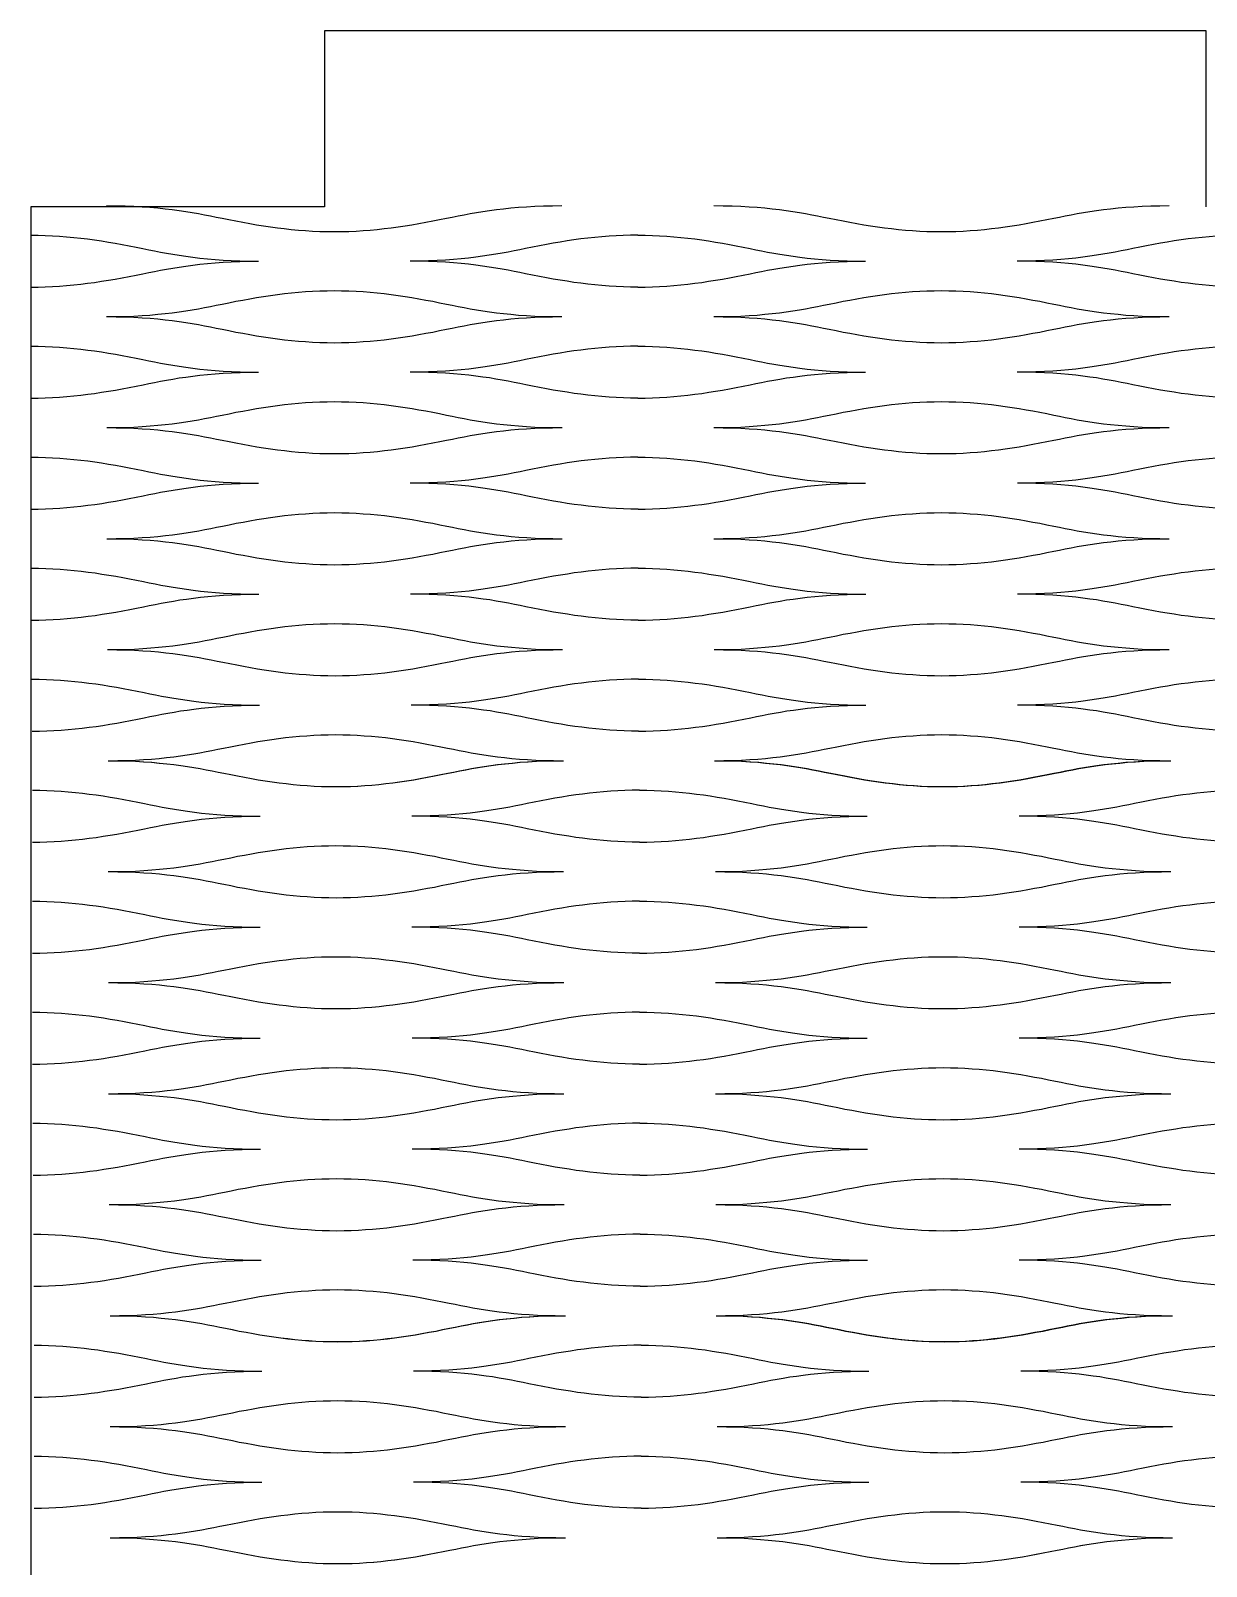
# Model space of a CAD drawing. Header units: millimetres. Extents: x 1 to 583, y -486 to -2.
# Drawn here: x 408.89 to 428.89, y -119.9 to -93.76 of the extents above; entities that cross this region are included whole.
import ezdxf

# ---------------------------------------------------------------- set-up
doc = ezdxf.new("R2010")
doc.units = ezdxf.units.MM
doc.header["$MEASUREMENT"] = 0
doc.layers.add('DEFAULT', color=7, linetype='Continuous')
doc.layers.add('dibujo', color=10, linetype='Continuous')

msp = doc.modelspace()

# ---------------------------------------------------------------- linework, layer by layer
at = {"layer": 'DEFAULT'}
for points, knots in [([(410.18, -96.74), (411.052, -96.74), (411.629, -96.848), (412.144, -96.954), (412.773, -97.084), (413.388, -97.183), (414.054, -97.183), (414.719, -97.183), (415.334, -97.084), (415.963, -96.954), (416.478, -96.848), (417.056, -96.74), (417.927, -96.74)], [0, 0, 0, 0, 1, 1, 1, 2, 2, 2, 3, 3, 3, 4, 4, 4, 4]), ([(420.51, -96.74), (421.381, -96.74), (421.959, -96.848), (422.474, -96.954), (423.103, -97.084), (423.717, -97.183), (424.383, -97.183), (425.049, -97.183), (425.663, -97.084), (426.293, -96.954), (426.808, -96.848), (427.385, -96.74), (428.257, -96.74)], [0, 0, 0, 0, 1, 1, 1, 2, 2, 2, 3, 3, 3, 4, 4, 4, 4]), ([(408.889, -97.242), (409.555, -97.242), (410.169, -97.341), (410.799, -97.471), (411.314, -97.577), (411.891, -97.685), (412.763, -97.685)], [0, 0, 0, 0, 1, 1, 1, 2, 2, 2, 2]), ([(419.218, -97.242), (418.553, -97.242), (417.938, -97.341), (417.309, -97.471), (416.794, -97.577), (416.217, -97.685), (415.345, -97.685)], [0, 0, 0, 0, 1, 1, 1, 2, 2, 2, 2]), ([(419.218, -97.242), (419.884, -97.242), (420.499, -97.341), (421.128, -97.471), (421.643, -97.577), (422.22, -97.685), (423.092, -97.685)], [0, 0, 0, 0, 1, 1, 1, 2, 2, 2, 2]), ([(429.548, -97.242), (428.882, -97.242), (428.268, -97.341), (427.638, -97.471), (427.123, -97.577), (426.546, -97.685), (425.674, -97.685)], [0, 0, 0, 0, 1, 1, 1, 2, 2, 2, 2]), ([(408.889, -98.128), (409.555, -98.128), (410.169, -98.029), (410.799, -97.899), (411.314, -97.793), (411.891, -97.685), (412.763, -97.685)], [0, 0, 0, 0, 1, 1, 1, 2, 2, 2, 2]), ([(419.219, -98.128), (418.553, -98.128), (417.938, -98.029), (417.309, -97.899), (416.794, -97.793), (416.217, -97.685), (415.345, -97.685)], [0, 0, 0, 0, 1, 1, 1, 2, 2, 2, 2]), ([(419.219, -98.128), (419.884, -98.128), (420.499, -98.029), (421.128, -97.899), (421.643, -97.793), (422.22, -97.685), (423.092, -97.685)], [0, 0, 0, 0, 1, 1, 1, 2, 2, 2, 2]), ([(429.548, -98.128), (428.882, -98.128), (428.268, -98.029), (427.638, -97.899), (427.123, -97.793), (426.546, -97.685), (425.674, -97.685)], [0, 0, 0, 0, 1, 1, 1, 2, 2, 2, 2]), ([(410.18, -98.63), (411.052, -98.63), (411.629, -98.522), (412.144, -98.416), (412.774, -98.286), (413.388, -98.187), (414.054, -98.187), (414.719, -98.187), (415.334, -98.286), (415.963, -98.416), (416.478, -98.522), (417.056, -98.63), (417.927, -98.63)], [0, 0, 0, 0, 1, 1, 1, 2, 2, 2, 3, 3, 3, 4, 4, 4, 4]), ([(420.51, -98.63), (421.381, -98.63), (421.959, -98.522), (422.474, -98.416), (423.103, -98.286), (423.717, -98.187), (424.383, -98.187), (425.049, -98.187), (425.663, -98.286), (426.293, -98.416), (426.808, -98.522), (427.385, -98.63), (428.257, -98.63)], [0, 0, 0, 0, 1, 1, 1, 2, 2, 2, 3, 3, 3, 4, 4, 4, 4]), ([(410.18, -98.63), (411.052, -98.63), (411.63, -98.737), (412.144, -98.844), (412.774, -98.974), (413.388, -99.073), (414.054, -99.073), (414.72, -99.073), (415.334, -98.974), (415.964, -98.844), (416.478, -98.737), (417.056, -98.63), (417.927, -98.63)], [0, 0, 0, 0, 1, 1, 1, 2, 2, 2, 3, 3, 3, 4, 4, 4, 4]), ([(420.51, -98.63), (421.381, -98.63), (421.959, -98.737), (422.474, -98.844), (423.103, -98.974), (423.718, -99.073), (424.383, -99.073), (425.049, -99.073), (425.664, -98.974), (426.293, -98.844), (426.808, -98.737), (427.385, -98.63), (428.257, -98.63)], [0, 0, 0, 0, 1, 1, 1, 2, 2, 2, 3, 3, 3, 4, 4, 4, 4]), ([(408.89, -99.132), (409.555, -99.132), (410.17, -99.231), (410.799, -99.361), (411.314, -99.467), (411.892, -99.575), (412.763, -99.575)], [0, 0, 0, 0, 1, 1, 1, 2, 2, 2, 2]), ([(419.219, -99.132), (418.553, -99.132), (417.938, -99.231), (417.309, -99.361), (416.795, -99.467), (416.217, -99.575), (415.346, -99.575)], [0, 0, 0, 0, 1, 1, 1, 2, 2, 2, 2]), ([(419.219, -99.132), (419.885, -99.132), (420.499, -99.231), (421.128, -99.361), (421.643, -99.467), (422.221, -99.575), (423.092, -99.575)], [0, 0, 0, 0, 1, 1, 1, 2, 2, 2, 2]), ([(429.548, -99.132), (428.882, -99.132), (428.268, -99.231), (427.638, -99.361), (427.123, -99.467), (426.546, -99.575), (425.674, -99.575)], [0, 0, 0, 0, 1, 1, 1, 2, 2, 2, 2]), ([(408.89, -100.017), (409.556, -100.017), (410.17, -99.918), (410.8, -99.788), (411.314, -99.682), (411.892, -99.575), (412.763, -99.575)], [0, 0, 0, 0, 1, 1, 1, 2, 2, 2, 2]), ([(419.219, -100.017), (418.553, -100.017), (417.939, -99.918), (417.31, -99.788), (416.795, -99.682), (416.217, -99.575), (415.346, -99.575)], [0, 0, 0, 0, 1, 1, 1, 2, 2, 2, 2]), ([(419.219, -100.017), (419.885, -100.017), (420.499, -99.918), (421.128, -99.788), (421.643, -99.682), (422.221, -99.575), (423.092, -99.575)], [0, 0, 0, 0, 1, 1, 1, 2, 2, 2, 2]), ([(429.548, -100.017), (428.882, -100.017), (428.268, -99.918), (427.638, -99.788), (427.124, -99.682), (426.546, -99.575), (425.674, -99.575)], [0, 0, 0, 0, 1, 1, 1, 2, 2, 2, 2]), ([(410.182, -100.519), (411.053, -100.519), (411.631, -100.412), (412.145, -100.305), (412.774, -100.176), (413.389, -100.076), (414.055, -100.076), (414.72, -100.076), (415.335, -100.175), (415.964, -100.305), (416.479, -100.412), (417.057, -100.519), (417.928, -100.519)], [0, 0, 0, 0, 1, 1, 1, 2, 2, 2, 3, 3, 3, 4, 4, 4, 4]), ([(420.51, -100.519), (421.382, -100.519), (421.959, -100.412), (422.474, -100.305), (423.103, -100.176), (423.718, -100.076), (424.383, -100.076), (425.049, -100.076), (425.664, -100.175), (426.293, -100.305), (426.808, -100.412), (427.385, -100.519), (428.257, -100.519)], [0, 0, 0, 0, 1, 1, 1, 2, 2, 2, 3, 3, 3, 4, 4, 4, 4]), ([(410.182, -100.519), (411.053, -100.519), (411.631, -100.627), (412.146, -100.733), (412.775, -100.863), (413.39, -100.962), (414.055, -100.962), (414.721, -100.962), (415.336, -100.863), (415.965, -100.733), (416.479, -100.627), (417.057, -100.519), (417.928, -100.519)], [0, 0, 0, 0, 1, 1, 1, 2, 2, 2, 3, 3, 3, 4, 4, 4, 4]), ([(420.51, -100.519), (421.382, -100.519), (421.959, -100.627), (422.474, -100.733), (423.104, -100.863), (423.718, -100.962), (424.384, -100.962), (425.049, -100.962), (425.664, -100.863), (426.293, -100.733), (426.808, -100.627), (427.385, -100.519), (428.257, -100.519)], [0, 0, 0, 0, 1, 1, 1, 2, 2, 2, 3, 3, 3, 4, 4, 4, 4]), ([(408.892, -101.021), (409.557, -101.021), (410.172, -101.12), (410.801, -101.25), (411.316, -101.356), (411.894, -101.464), (412.765, -101.464)], [0, 0, 0, 0, 1, 1, 1, 2, 2, 2, 2]), ([(419.22, -101.021), (418.554, -101.021), (417.94, -101.12), (417.311, -101.25), (416.796, -101.356), (416.219, -101.464), (415.347, -101.464)], [0, 0, 0, 0, 1, 1, 1, 2, 2, 2, 2]), ([(419.22, -101.021), (419.885, -101.021), (420.5, -101.12), (421.129, -101.25), (421.644, -101.356), (422.222, -101.464), (423.093, -101.464)], [0, 0, 0, 0, 1, 1, 1, 2, 2, 2, 2]), ([(429.548, -101.021), (428.882, -101.021), (428.268, -101.12), (427.639, -101.25), (427.124, -101.356), (426.546, -101.464), (425.675, -101.464)], [0, 0, 0, 0, 1, 1, 1, 2, 2, 2, 2]), ([(408.893, -101.907), (409.559, -101.907), (410.173, -101.808), (410.802, -101.678), (411.317, -101.572), (411.894, -101.464), (412.765, -101.464)], [0, 0, 0, 0, 1, 1, 1, 2, 2, 2, 2]), ([(419.221, -101.907), (418.555, -101.907), (417.94, -101.808), (417.311, -101.678), (416.796, -101.572), (416.219, -101.464), (415.347, -101.464)], [0, 0, 0, 0, 1, 1, 1, 2, 2, 2, 2]), ([(419.221, -101.907), (419.886, -101.907), (420.501, -101.808), (421.13, -101.678), (421.644, -101.572), (422.222, -101.464), (423.093, -101.464)], [0, 0, 0, 0, 1, 1, 1, 2, 2, 2, 2]), ([(429.548, -101.907), (428.882, -101.907), (428.268, -101.808), (427.639, -101.678), (427.124, -101.572), (426.546, -101.464), (425.675, -101.464)], [0, 0, 0, 0, 1, 1, 1, 2, 2, 2, 2]), ([(410.185, -102.409), (411.057, -102.409), (411.634, -102.301), (412.149, -102.195), (412.777, -102.065), (413.391, -101.966), (414.057, -101.966), (414.723, -101.966), (415.337, -102.065), (415.967, -102.195), (416.482, -102.301), (417.059, -102.409), (417.93, -102.409)], [0, 0, 0, 0, 1, 1, 1, 2, 2, 2, 3, 3, 3, 4, 4, 4, 4]), ([(420.512, -102.409), (421.383, -102.409), (421.961, -102.301), (422.475, -102.195), (423.104, -102.065), (423.719, -101.966), (424.384, -101.966), (425.05, -101.966), (425.664, -102.065), (426.294, -102.195), (426.808, -102.301), (427.386, -102.409), (428.257, -102.409)], [0, 0, 0, 0, 1, 1, 1, 2, 2, 2, 3, 3, 3, 4, 4, 4, 4]), ([(410.185, -102.409), (411.057, -102.409), (411.635, -102.516), (412.15, -102.623), (412.779, -102.752), (413.394, -102.852), (414.059, -102.852), (414.725, -102.852), (415.339, -102.752), (415.968, -102.623), (416.482, -102.516), (417.059, -102.409), (417.93, -102.409)], [0, 0, 0, 0, 1, 1, 1, 2, 2, 2, 3, 3, 3, 4, 4, 4, 4]), ([(420.512, -102.409), (421.383, -102.409), (421.961, -102.516), (422.476, -102.623), (423.105, -102.752), (423.72, -102.852), (424.385, -102.852), (425.05, -102.852), (425.665, -102.752), (426.294, -102.623), (426.808, -102.516), (427.386, -102.409), (428.257, -102.409)], [0, 0, 0, 0, 1, 1, 1, 2, 2, 2, 3, 3, 3, 4, 4, 4, 4]), ([(408.897, -102.911), (409.562, -102.911), (410.177, -103.01), (410.807, -103.14), (411.322, -103.246), (411.899, -103.353), (412.771, -103.353)], [0, 0, 0, 0, 1, 1, 1, 2, 2, 2, 2]), ([(419.222, -102.911), (418.557, -102.911), (417.943, -103.01), (417.314, -103.14), (416.8, -103.246), (416.223, -103.353), (415.352, -103.353)], [0, 0, 0, 0, 1, 1, 1, 2, 2, 2, 2]), ([(419.222, -102.911), (419.888, -102.911), (420.502, -103.01), (421.132, -103.14), (421.647, -103.246), (422.224, -103.353), (423.095, -103.353)], [0, 0, 0, 0, 1, 1, 1, 2, 2, 2, 2]), ([(429.548, -102.911), (428.882, -102.911), (428.268, -103.01), (427.639, -103.14), (427.125, -103.246), (426.548, -103.353), (425.676, -103.353)], [0, 0, 0, 0, 1, 1, 1, 2, 2, 2, 2]), ([(408.901, -103.796), (409.566, -103.796), (410.18, -103.697), (410.808, -103.567), (411.323, -103.461), (411.899, -103.353), (412.771, -103.353)], [0, 0, 0, 0, 1, 1, 1, 2, 2, 2, 2]), ([(419.224, -103.796), (418.559, -103.796), (417.945, -103.697), (417.315, -103.567), (416.8, -103.461), (416.223, -103.353), (415.352, -103.353)], [0, 0, 0, 0, 1, 1, 1, 2, 2, 2, 2]), ([(419.224, -103.796), (419.89, -103.796), (420.504, -103.697), (421.132, -103.567), (421.647, -103.461), (422.224, -103.353), (423.095, -103.353)], [0, 0, 0, 0, 1, 1, 1, 2, 2, 2, 2]), ([(429.548, -103.796), (428.883, -103.796), (428.268, -103.697), (427.639, -103.567), (427.125, -103.461), (426.548, -103.353), (425.676, -103.353)], [0, 0, 0, 0, 1, 1, 1, 2, 2, 2, 2]), ([(410.194, -104.298), (411.065, -104.298), (411.641, -104.19), (412.155, -104.084), (412.784, -103.954), (413.397, -103.855), (414.063, -103.855), (414.728, -103.855), (415.343, -103.954), (415.972, -104.084), (416.487, -104.19), (417.064, -104.298), (417.935, -104.298)], [0, 0, 0, 0, 1, 1, 1, 2, 2, 2, 3, 3, 3, 4, 4, 4, 4]), ([(420.516, -104.298), (421.387, -104.298), (421.964, -104.19), (422.478, -104.084), (423.107, -103.954), (423.721, -103.855), (424.386, -103.855), (425.051, -103.855), (425.666, -103.954), (426.295, -104.084), (426.809, -104.19), (427.387, -104.298), (428.258, -104.298)], [0, 0, 0, 0, 1, 1, 1, 2, 2, 2, 3, 3, 3, 4, 4, 4, 4]), ([(410.194, -104.298), (411.065, -104.298), (411.642, -104.406), (412.158, -104.512), (412.787, -104.642), (413.402, -104.741), (414.067, -104.741), (414.732, -104.741), (415.346, -104.642), (415.974, -104.512), (416.488, -104.406), (417.064, -104.298), (417.935, -104.298)], [0, 0, 0, 0, 1, 1, 1, 2, 2, 2, 3, 3, 3, 4, 4, 4, 4]), ([(420.516, -104.298), (421.387, -104.298), (421.964, -104.406), (422.479, -104.512), (423.108, -104.642), (423.722, -104.741), (424.388, -104.741), (425.053, -104.741), (425.667, -104.642), (426.295, -104.512), (426.81, -104.406), (427.387, -104.298), (428.258, -104.298)], [0, 0, 0, 0, 1, 1, 1, 2, 2, 2, 3, 3, 3, 4, 4, 4, 4]), ([(408.908, -104.8), (409.573, -104.8), (410.188, -104.899), (410.817, -105.029), (411.333, -105.135), (411.91, -105.243), (412.781, -105.243)], [0, 0, 0, 0, 1, 1, 1, 2, 2, 2, 2]), ([(419.228, -104.8), (418.563, -104.8), (417.949, -104.899), (417.321, -105.029), (416.807, -105.135), (416.231, -105.243), (415.36, -105.243)], [0, 0, 0, 0, 1, 1, 1, 2, 2, 2, 2]), ([(419.228, -104.8), (419.893, -104.8), (420.507, -104.899), (421.136, -105.029), (421.651, -105.135), (422.228, -105.243), (423.099, -105.243)], [0, 0, 0, 0, 1, 1, 1, 2, 2, 2, 2]), ([(429.548, -104.8), (428.883, -104.8), (428.269, -104.899), (427.64, -105.029), (427.126, -105.135), (426.549, -105.243), (425.679, -105.243)], [0, 0, 0, 0, 1, 1, 1, 2, 2, 2, 2]), ([(408.915, -105.686), (409.58, -105.686), (410.193, -105.587), (410.821, -105.457), (411.334, -105.35), (411.91, -105.243), (412.781, -105.243)], [0, 0, 0, 0, 1, 1, 1, 2, 2, 2, 2]), ([(419.232, -105.686), (418.567, -105.686), (417.953, -105.587), (417.323, -105.457), (416.808, -105.35), (416.231, -105.243), (415.36, -105.243)], [0, 0, 0, 0, 1, 1, 1, 2, 2, 2, 2]), ([(419.232, -105.686), (419.897, -105.686), (420.51, -105.587), (421.138, -105.457), (421.652, -105.35), (422.228, -105.243), (423.099, -105.243)], [0, 0, 0, 0, 1, 1, 1, 2, 2, 2, 2]), ([(429.548, -105.686), (428.883, -105.686), (428.269, -105.587), (427.641, -105.457), (427.126, -105.35), (426.549, -105.243), (425.679, -105.243)], [0, 0, 0, 0, 1, 1, 1, 2, 2, 2, 2]), ([(410.209, -106.188), (411.079, -106.188), (411.655, -106.08), (412.168, -105.974), (412.796, -105.844), (413.409, -105.745), (414.074, -105.745), (414.739, -105.745), (415.353, -105.844), (415.982, -105.974), (416.497, -106.08), (417.074, -106.188), (417.945, -106.188)], [0, 0, 0, 0, 1, 1, 1, 2, 2, 2, 3, 3, 3, 4, 4, 4, 4]), ([(420.523, -106.188), (421.393, -106.188), (421.97, -106.08), (422.484, -105.974), (423.112, -105.844), (423.725, -105.745), (424.39, -105.745), (425.055, -105.745), (425.669, -105.844), (426.297, -105.974), (426.812, -106.08), (427.388, -106.188), (428.259, -106.188)], [0, 0, 0, 0, 1, 1, 1, 2, 2, 2, 3, 3, 3, 4, 4, 4, 4]), ([(410.209, -106.188), (411.079, -106.188), (411.657, -106.295), (412.173, -106.401), (412.803, -106.531), (413.417, -106.63), (414.082, -106.63), (414.746, -106.63), (415.359, -106.531), (415.986, -106.401), (416.499, -106.295), (417.074, -106.188), (417.945, -106.188)], [0, 0, 0, 0, 1, 1, 1, 2, 2, 2, 3, 3, 3, 4, 4, 4, 4]), ([(410.209, -106.188), (411.08, -106.188), (411.658, -106.295), (412.173, -106.401), (412.802, -106.531), (413.417, -106.63), (414.082, -106.63), (414.748, -106.63), (415.363, -106.531), (415.992, -106.401), (416.507, -106.295), (417.084, -106.188), (417.956, -106.188)], [0, 0, 0, 0, 1, 1, 1, 2, 2, 2, 3, 3, 3, 4, 4, 4, 4]), ([(420.523, -106.188), (421.393, -106.188), (421.971, -106.295), (422.485, -106.401), (423.114, -106.531), (423.728, -106.63), (424.392, -106.63), (425.057, -106.63), (425.67, -106.531), (426.298, -106.401), (426.812, -106.295), (427.388, -106.188), (428.259, -106.188)], [0, 0, 0, 0, 1, 1, 1, 2, 2, 2, 3, 3, 3, 4, 4, 4, 4]), ([(420.538, -106.188), (421.41, -106.188), (421.987, -106.295), (422.502, -106.401), (423.131, -106.531), (423.746, -106.63), (424.412, -106.63), (425.077, -106.63), (425.692, -106.531), (426.321, -106.401), (426.836, -106.295), (427.414, -106.188), (428.285, -106.188)], [0, 0, 0, 0, 1, 1, 1, 2, 2, 2, 3, 3, 3, 4, 4, 4, 4]), ([(408.918, -106.689), (409.583, -106.689), (410.198, -106.789), (410.827, -106.918), (411.342, -107.025), (411.92, -107.132), (412.791, -107.132)], [0, 0, 0, 0, 1, 1, 1, 2, 2, 2, 2]), ([(419.247, -106.689), (418.581, -106.689), (417.967, -106.789), (417.338, -106.918), (416.823, -107.025), (416.245, -107.132), (415.374, -107.132)], [0, 0, 0, 0, 1, 1, 1, 2, 2, 2, 2]), ([(419.247, -106.689), (419.913, -106.689), (420.527, -106.789), (421.157, -106.918), (421.672, -107.025), (422.249, -107.132), (423.121, -107.132)], [0, 0, 0, 0, 1, 1, 1, 2, 2, 2, 2]), ([(429.576, -106.689), (428.911, -106.689), (428.296, -106.789), (427.667, -106.918), (427.152, -107.025), (426.575, -107.132), (425.703, -107.132)], [0, 0, 0, 0, 1, 1, 1, 2, 2, 2, 2]), ([(408.918, -107.575), (409.583, -107.575), (410.198, -107.476), (410.827, -107.346), (411.342, -107.24), (411.92, -107.132), (412.791, -107.132)], [0, 0, 0, 0, 1, 1, 1, 2, 2, 2, 2]), ([(419.247, -107.575), (418.581, -107.575), (417.967, -107.476), (417.338, -107.346), (416.823, -107.24), (416.245, -107.132), (415.374, -107.132)], [0, 0, 0, 0, 1, 1, 1, 2, 2, 2, 2]), ([(419.247, -107.575), (419.913, -107.575), (420.528, -107.476), (421.157, -107.346), (421.672, -107.24), (422.249, -107.132), (423.121, -107.132)], [0, 0, 0, 0, 1, 1, 1, 2, 2, 2, 2]), ([(429.576, -107.575), (428.911, -107.575), (428.296, -107.476), (427.667, -107.346), (427.152, -107.24), (426.575, -107.132), (425.703, -107.132)], [0, 0, 0, 0, 1, 1, 1, 2, 2, 2, 2]), ([(410.209, -108.077), (411.081, -108.077), (411.658, -107.969), (412.173, -107.863), (412.802, -107.733), (413.417, -107.634), (414.082, -107.634), (414.748, -107.634), (415.363, -107.733), (415.992, -107.863), (416.507, -107.969), (417.084, -108.077), (417.956, -108.077)], [0, 0, 0, 0, 1, 1, 1, 2, 2, 2, 3, 3, 3, 4, 4, 4, 4]), ([(420.538, -108.077), (421.41, -108.077), (421.987, -107.969), (422.502, -107.863), (423.132, -107.733), (423.746, -107.634), (424.412, -107.634), (425.077, -107.634), (425.692, -107.733), (426.321, -107.863), (426.836, -107.969), (427.414, -108.077), (428.285, -108.077)], [0, 0, 0, 0, 1, 1, 1, 2, 2, 2, 3, 3, 3, 4, 4, 4, 4]), ([(410.209, -108.077), (411.081, -108.077), (411.658, -108.185), (412.173, -108.291), (412.802, -108.421), (413.417, -108.52), (414.083, -108.52), (414.748, -108.52), (415.363, -108.421), (415.992, -108.291), (416.507, -108.185), (417.084, -108.077), (417.956, -108.077)], [0, 0, 0, 0, 1, 1, 1, 2, 2, 2, 3, 3, 3, 4, 4, 4, 4]), ([(420.538, -108.077), (421.41, -108.077), (421.987, -108.185), (422.502, -108.291), (423.132, -108.421), (423.746, -108.52), (424.412, -108.52), (425.078, -108.52), (425.692, -108.421), (426.321, -108.291), (426.836, -108.185), (427.414, -108.077), (428.285, -108.077)], [0, 0, 0, 0, 1, 1, 1, 2, 2, 2, 3, 3, 3, 4, 4, 4, 4]), ([(408.918, -108.579), (409.584, -108.579), (410.199, -108.678), (410.828, -108.808), (411.343, -108.914), (411.92, -109.022), (412.792, -109.022)], [0, 0, 0, 0, 1, 1, 1, 2, 2, 2, 2]), ([(419.247, -108.579), (418.582, -108.579), (417.967, -108.678), (417.338, -108.808), (416.823, -108.914), (416.246, -109.022), (415.374, -109.022)], [0, 0, 0, 0, 1, 1, 1, 2, 2, 2, 2]), ([(419.247, -108.579), (419.913, -108.579), (420.528, -108.678), (421.157, -108.808), (421.672, -108.914), (422.249, -109.022), (423.121, -109.022)], [0, 0, 0, 0, 1, 1, 1, 2, 2, 2, 2]), ([(429.576, -108.579), (428.911, -108.579), (428.296, -108.678), (427.667, -108.808), (427.152, -108.914), (426.575, -109.022), (425.703, -109.022)], [0, 0, 0, 0, 1, 1, 1, 2, 2, 2, 2]), ([(408.919, -109.465), (409.584, -109.465), (410.199, -109.366), (410.828, -109.236), (411.343, -109.129), (411.92, -109.022), (412.792, -109.022)], [0, 0, 0, 0, 1, 1, 1, 2, 2, 2, 2]), ([(419.248, -109.465), (418.582, -109.465), (417.967, -109.366), (417.338, -109.236), (416.823, -109.129), (416.246, -109.022), (415.374, -109.022)], [0, 0, 0, 0, 1, 1, 1, 2, 2, 2, 2]), ([(419.248, -109.465), (419.913, -109.465), (420.528, -109.366), (421.157, -109.236), (421.672, -109.129), (422.249, -109.022), (423.121, -109.022)], [0, 0, 0, 0, 1, 1, 1, 2, 2, 2, 2]), ([(429.576, -109.465), (428.911, -109.465), (428.296, -109.366), (427.667, -109.236), (427.152, -109.129), (426.575, -109.022), (425.703, -109.022)], [0, 0, 0, 0, 1, 1, 1, 2, 2, 2, 2]), ([(410.21, -109.966), (411.082, -109.966), (411.659, -109.859), (412.174, -109.753), (412.803, -109.623), (413.418, -109.524), (414.083, -109.524), (414.749, -109.524), (415.364, -109.623), (415.993, -109.753), (416.508, -109.859), (417.085, -109.966), (417.957, -109.966)], [0, 0, 0, 0, 1, 1, 1, 2, 2, 2, 3, 3, 3, 4, 4, 4, 4]), ([(420.539, -109.966), (421.411, -109.966), (421.988, -109.859), (422.503, -109.753), (423.132, -109.623), (423.746, -109.524), (424.412, -109.524), (425.078, -109.524), (425.692, -109.623), (426.322, -109.753), (426.836, -109.859), (427.414, -109.966), (428.285, -109.966)], [0, 0, 0, 0, 1, 1, 1, 2, 2, 2, 3, 3, 3, 4, 4, 4, 4]), ([(410.21, -109.966), (411.082, -109.966), (411.659, -110.074), (412.174, -110.18), (412.804, -110.31), (413.418, -110.409), (414.084, -110.409), (414.75, -110.409), (415.364, -110.31), (415.993, -110.18), (416.508, -110.074), (417.085, -109.966), (417.957, -109.966)], [0, 0, 0, 0, 1, 1, 1, 2, 2, 2, 3, 3, 3, 4, 4, 4, 4]), ([(420.539, -109.966), (421.411, -109.966), (421.988, -110.074), (422.503, -110.18), (423.132, -110.31), (423.747, -110.409), (424.412, -110.409), (425.078, -110.409), (425.692, -110.31), (426.322, -110.18), (426.837, -110.074), (427.414, -109.966), (428.285, -109.966)], [0, 0, 0, 0, 1, 1, 1, 2, 2, 2, 3, 3, 3, 4, 4, 4, 4]), ([(408.92, -110.468), (409.586, -110.468), (410.201, -110.567), (410.83, -110.697), (411.345, -110.804), (411.923, -110.911), (412.794, -110.911)], [0, 0, 0, 0, 1, 1, 1, 2, 2, 2, 2]), ([(419.248, -110.468), (418.583, -110.468), (417.968, -110.567), (417.339, -110.697), (416.825, -110.804), (416.248, -110.911), (415.376, -110.911)], [0, 0, 0, 0, 1, 1, 1, 2, 2, 2, 2]), ([(419.248, -110.468), (419.914, -110.468), (420.529, -110.567), (421.158, -110.697), (421.673, -110.804), (422.25, -110.911), (423.122, -110.911)], [0, 0, 0, 0, 1, 1, 1, 2, 2, 2, 2]), ([(429.576, -110.468), (428.911, -110.468), (428.296, -110.567), (427.667, -110.697), (427.152, -110.804), (426.575, -110.911), (425.704, -110.911)], [0, 0, 0, 0, 1, 1, 1, 2, 2, 2, 2]), ([(408.922, -111.354), (409.588, -111.354), (410.202, -111.255), (410.831, -111.125), (411.345, -111.019), (411.923, -110.911), (412.794, -110.911)], [0, 0, 0, 0, 1, 1, 1, 2, 2, 2, 2]), ([(419.249, -111.354), (418.584, -111.354), (417.969, -111.255), (417.34, -111.125), (416.825, -111.019), (416.248, -110.911), (415.376, -110.911)], [0, 0, 0, 0, 1, 1, 1, 2, 2, 2, 2]), ([(419.249, -111.354), (419.915, -111.354), (420.529, -111.255), (421.158, -111.125), (421.673, -111.019), (422.25, -110.911), (423.122, -110.911)], [0, 0, 0, 0, 1, 1, 1, 2, 2, 2, 2]), ([(429.576, -111.354), (428.911, -111.354), (428.297, -111.255), (427.667, -111.125), (427.152, -111.019), (426.575, -110.911), (425.704, -110.911)], [0, 0, 0, 0, 1, 1, 1, 2, 2, 2, 2]), ([(410.214, -111.856), (411.085, -111.856), (411.662, -111.748), (412.177, -111.642), (412.806, -111.512), (413.42, -111.413), (414.086, -111.413), (414.751, -111.413), (415.366, -111.512), (415.995, -111.642), (416.51, -111.748), (417.088, -111.856), (417.959, -111.856)], [0, 0, 0, 0, 1, 1, 1, 2, 2, 2, 3, 3, 3, 4, 4, 4, 4]), ([(420.541, -111.856), (421.412, -111.856), (421.989, -111.748), (422.504, -111.642), (423.133, -111.512), (423.747, -111.413), (424.413, -111.413), (425.078, -111.413), (425.693, -111.512), (426.322, -111.642), (426.837, -111.748), (427.414, -111.856), (428.286, -111.856)], [0, 0, 0, 0, 1, 1, 1, 2, 2, 2, 3, 3, 3, 4, 4, 4, 4]), ([(410.214, -111.856), (411.085, -111.856), (411.663, -111.964), (412.178, -112.07), (412.808, -112.2), (413.423, -112.299), (414.088, -112.299), (414.753, -112.299), (415.368, -112.2), (415.996, -112.07), (416.511, -111.964), (417.088, -111.856), (417.959, -111.856)], [0, 0, 0, 0, 1, 1, 1, 2, 2, 2, 3, 3, 3, 4, 4, 4, 4]), ([(420.541, -111.856), (421.412, -111.856), (421.99, -111.964), (422.504, -112.07), (423.134, -112.2), (423.748, -112.299), (424.413, -112.299), (425.079, -112.299), (425.693, -112.2), (426.322, -112.07), (426.837, -111.964), (427.414, -111.856), (428.286, -111.856)], [0, 0, 0, 0, 1, 1, 1, 2, 2, 2, 3, 3, 3, 4, 4, 4, 4]), ([(408.925, -112.358), (409.591, -112.358), (410.206, -112.457), (410.835, -112.587), (411.35, -112.693), (411.928, -112.801), (412.799, -112.801)], [0, 0, 0, 0, 1, 1, 1, 2, 2, 2, 2]), ([(419.251, -112.358), (418.586, -112.358), (417.971, -112.457), (417.343, -112.587), (416.828, -112.693), (416.252, -112.801), (415.38, -112.801)], [0, 0, 0, 0, 1, 1, 1, 2, 2, 2, 2]), ([(419.251, -112.358), (419.917, -112.358), (420.531, -112.457), (421.16, -112.587), (421.675, -112.693), (422.253, -112.801), (423.124, -112.801)], [0, 0, 0, 0, 1, 1, 1, 2, 2, 2, 2]), ([(429.576, -112.358), (428.911, -112.358), (428.297, -112.457), (427.668, -112.587), (427.153, -112.693), (426.576, -112.801), (425.705, -112.801)], [0, 0, 0, 0, 1, 1, 1, 2, 2, 2, 2]), ([(408.93, -113.243), (409.595, -113.243), (410.209, -113.144), (410.837, -113.014), (411.351, -112.908), (411.928, -112.801), (412.799, -112.801)], [0, 0, 0, 0, 1, 1, 1, 2, 2, 2, 2]), ([(419.253, -113.243), (418.588, -113.243), (417.973, -113.144), (417.344, -113.014), (416.829, -112.908), (416.252, -112.801), (415.38, -112.801)], [0, 0, 0, 0, 1, 1, 1, 2, 2, 2, 2]), ([(419.253, -113.243), (419.918, -113.243), (420.532, -113.144), (421.161, -113.014), (421.676, -112.908), (422.253, -112.801), (423.124, -112.801)], [0, 0, 0, 0, 1, 1, 1, 2, 2, 2, 2]), ([(429.576, -113.243), (428.911, -113.243), (428.297, -113.144), (427.668, -113.014), (427.153, -112.908), (426.576, -112.801), (425.705, -112.801)], [0, 0, 0, 0, 1, 1, 1, 2, 2, 2, 2]), ([(410.222, -113.745), (411.093, -113.745), (411.67, -113.638), (412.184, -113.531), (412.812, -113.402), (413.426, -113.302), (414.091, -113.302), (414.757, -113.302), (415.371, -113.402), (416.001, -113.531), (416.516, -113.638), (417.093, -113.745), (417.964, -113.745)], [0, 0, 0, 0, 1, 1, 1, 2, 2, 2, 3, 3, 3, 4, 4, 4, 4]), ([(420.545, -113.745), (421.416, -113.745), (421.992, -113.638), (422.507, -113.531), (423.135, -113.402), (423.749, -113.302), (424.415, -113.302), (425.08, -113.302), (425.694, -113.402), (426.323, -113.531), (426.838, -113.638), (427.415, -113.745), (428.286, -113.745)], [0, 0, 0, 0, 1, 1, 1, 2, 2, 2, 3, 3, 3, 4, 4, 4, 4]), ([(410.222, -113.745), (411.093, -113.745), (411.671, -113.853), (412.186, -113.959), (412.816, -114.089), (413.431, -114.188), (414.096, -114.188), (414.761, -114.188), (415.375, -114.089), (416.003, -113.959), (416.516, -113.853), (417.093, -113.745), (417.964, -113.745)], [0, 0, 0, 0, 1, 1, 1, 2, 2, 2, 3, 3, 3, 4, 4, 4, 4]), ([(420.545, -113.745), (421.416, -113.745), (421.993, -113.853), (422.508, -113.959), (423.137, -114.089), (423.751, -114.188), (424.416, -114.188), (425.081, -114.188), (425.695, -114.089), (426.324, -113.959), (426.838, -113.853), (427.415, -113.745), (428.286, -113.745)], [0, 0, 0, 0, 1, 1, 1, 2, 2, 2, 3, 3, 3, 4, 4, 4, 4]), ([(408.936, -114.247), (409.601, -114.247), (410.216, -114.346), (410.846, -114.476), (411.361, -114.582), (411.939, -114.69), (412.809, -114.69)], [0, 0, 0, 0, 1, 1, 1, 2, 2, 2, 2]), ([(419.256, -114.247), (418.591, -114.247), (417.978, -114.346), (417.35, -114.476), (416.836, -114.582), (416.26, -114.69), (415.389, -114.69)], [0, 0, 0, 0, 1, 1, 1, 2, 2, 2, 2]), ([(419.256, -114.247), (419.922, -114.247), (420.536, -114.346), (421.165, -114.476), (421.68, -114.582), (422.257, -114.69), (423.128, -114.69)], [0, 0, 0, 0, 1, 1, 1, 2, 2, 2, 2]), ([(429.576, -114.247), (428.911, -114.247), (428.297, -114.346), (427.669, -114.476), (427.155, -114.582), (426.578, -114.69), (425.707, -114.69)], [0, 0, 0, 0, 1, 1, 1, 2, 2, 2, 2]), ([(408.944, -115.133), (409.609, -115.133), (410.222, -115.034), (410.849, -114.904), (411.363, -114.798), (411.939, -114.69), (412.809, -114.69)], [0, 0, 0, 0, 1, 1, 1, 2, 2, 2, 2]), ([(419.26, -115.133), (418.595, -115.133), (417.981, -115.034), (417.352, -114.904), (416.837, -114.798), (416.26, -114.69), (415.389, -114.69)], [0, 0, 0, 0, 1, 1, 1, 2, 2, 2, 2]), ([(419.26, -115.133), (419.925, -115.133), (420.539, -115.034), (421.167, -114.904), (421.681, -114.798), (422.257, -114.69), (423.128, -114.69)], [0, 0, 0, 0, 1, 1, 1, 2, 2, 2, 2]), ([(429.576, -115.133), (428.912, -115.133), (428.298, -115.034), (427.669, -114.904), (427.155, -114.798), (426.578, -114.69), (425.707, -114.69)], [0, 0, 0, 0, 1, 1, 1, 2, 2, 2, 2]), ([(410.238, -115.635), (411.108, -115.635), (411.684, -115.527), (412.197, -115.421), (412.825, -115.291), (413.438, -115.192), (414.102, -115.192), (414.767, -115.192), (415.382, -115.291), (416.011, -115.421), (416.526, -115.527), (417.103, -115.635), (417.973, -115.635)], [0, 0, 0, 0, 1, 1, 1, 2, 2, 2, 3, 3, 3, 4, 4, 4, 4]), ([(420.552, -115.635), (421.422, -115.635), (421.998, -115.527), (422.512, -115.421), (423.14, -115.291), (423.754, -115.192), (424.418, -115.192), (425.083, -115.192), (425.697, -115.291), (426.326, -115.421), (426.84, -115.527), (427.417, -115.635), (428.287, -115.635)], [0, 0, 0, 0, 1, 1, 1, 2, 2, 2, 3, 3, 3, 4, 4, 4, 4]), ([(410.238, -115.635), (411.108, -115.635), (411.686, -115.742), (412.201, -115.849), (412.831, -115.978), (413.446, -116.077), (414.11, -116.077), (414.775, -116.077), (415.387, -115.978), (416.014, -115.849), (416.527, -115.742), (417.103, -115.635), (417.973, -115.635)], [0, 0, 0, 0, 1, 1, 1, 2, 2, 2, 3, 3, 3, 4, 4, 4, 4]), ([(410.238, -115.635), (411.109, -115.635), (411.687, -115.742), (412.202, -115.849), (412.831, -115.978), (413.445, -116.078), (414.111, -116.078), (414.777, -116.078), (415.391, -115.978), (416.021, -115.849), (416.535, -115.742), (417.113, -115.635), (417.985, -115.635)], [0, 0, 0, 0, 1, 1, 1, 2, 2, 2, 3, 3, 3, 4, 4, 4, 4]), ([(420.552, -115.635), (421.422, -115.635), (421.999, -115.742), (422.514, -115.849), (423.143, -115.978), (423.757, -116.077), (424.421, -116.077), (425.086, -116.077), (425.699, -115.978), (426.327, -115.849), (426.841, -115.742), (427.417, -115.635), (428.287, -115.635)], [0, 0, 0, 0, 1, 1, 1, 2, 2, 2, 3, 3, 3, 4, 4, 4, 4]), ([(420.567, -115.635), (421.439, -115.635), (422.016, -115.742), (422.531, -115.849), (423.16, -115.978), (423.775, -116.078), (424.44, -116.078), (425.106, -116.078), (425.721, -115.978), (426.35, -115.849), (426.865, -115.742), (427.442, -115.635), (428.314, -115.635)], [0, 0, 0, 0, 1, 1, 1, 2, 2, 2, 3, 3, 3, 4, 4, 4, 4]), ([(408.946, -116.137), (409.612, -116.137), (410.227, -116.236), (410.856, -116.366), (411.371, -116.472), (411.948, -116.579), (412.82, -116.579)], [0, 0, 0, 0, 1, 1, 1, 2, 2, 2, 2]), ([(419.276, -116.137), (418.61, -116.137), (417.995, -116.236), (417.366, -116.366), (416.851, -116.472), (416.274, -116.579), (415.402, -116.579)], [0, 0, 0, 0, 1, 1, 1, 2, 2, 2, 2]), ([(419.276, -116.137), (419.941, -116.137), (420.556, -116.236), (421.185, -116.366), (421.7, -116.472), (422.278, -116.579), (423.149, -116.579)], [0, 0, 0, 0, 1, 1, 1, 2, 2, 2, 2]), ([(429.605, -116.137), (428.939, -116.137), (428.325, -116.236), (427.696, -116.366), (427.181, -116.472), (426.603, -116.579), (425.732, -116.579)], [0, 0, 0, 0, 1, 1, 1, 2, 2, 2, 2]), ([(408.946, -117.022), (409.612, -117.022), (410.227, -116.923), (410.856, -116.793), (411.371, -116.687), (411.948, -116.579), (412.82, -116.579)], [0, 0, 0, 0, 1, 1, 1, 2, 2, 2, 2]), ([(419.276, -117.022), (418.61, -117.022), (417.996, -116.923), (417.366, -116.793), (416.851, -116.687), (416.274, -116.579), (415.402, -116.579)], [0, 0, 0, 0, 1, 1, 1, 2, 2, 2, 2]), ([(419.276, -117.022), (419.941, -117.022), (420.556, -116.923), (421.185, -116.793), (421.7, -116.687), (422.278, -116.579), (423.149, -116.579)], [0, 0, 0, 0, 1, 1, 1, 2, 2, 2, 2]), ([(429.605, -117.022), (428.939, -117.022), (428.325, -116.923), (427.696, -116.793), (427.181, -116.687), (426.603, -116.579), (425.732, -116.579)], [0, 0, 0, 0, 1, 1, 1, 2, 2, 2, 2]), ([(410.238, -117.524), (411.109, -117.524), (411.687, -117.417), (412.202, -117.31), (412.831, -117.18), (413.445, -117.081), (414.111, -117.081), (414.777, -117.081), (415.391, -117.18), (416.021, -117.31), (416.536, -117.417), (417.113, -117.524), (417.985, -117.524)], [0, 0, 0, 0, 1, 1, 1, 2, 2, 2, 3, 3, 3, 4, 4, 4, 4]), ([(420.567, -117.524), (421.439, -117.524), (422.016, -117.417), (422.531, -117.31), (423.16, -117.18), (423.775, -117.081), (424.44, -117.081), (425.106, -117.081), (425.721, -117.18), (426.35, -117.31), (426.865, -117.417), (427.442, -117.524), (428.314, -117.524)], [0, 0, 0, 0, 1, 1, 1, 2, 2, 2, 3, 3, 3, 4, 4, 4, 4]), ([(410.238, -117.524), (411.109, -117.524), (411.687, -117.632), (412.202, -117.738), (412.831, -117.868), (413.446, -117.967), (414.111, -117.967), (414.777, -117.967), (415.392, -117.868), (416.021, -117.738), (416.536, -117.632), (417.113, -117.524), (417.985, -117.524)], [0, 0, 0, 0, 1, 1, 1, 2, 2, 2, 3, 3, 3, 4, 4, 4, 4]), ([(420.567, -117.524), (421.439, -117.524), (422.016, -117.632), (422.531, -117.738), (423.16, -117.868), (423.775, -117.967), (424.44, -117.967), (425.106, -117.967), (425.721, -117.868), (426.35, -117.738), (426.865, -117.632), (427.442, -117.524), (428.314, -117.524)], [0, 0, 0, 0, 1, 1, 1, 2, 2, 2, 3, 3, 3, 4, 4, 4, 4]), ([(408.947, -118.026), (409.612, -118.026), (410.227, -118.125), (410.856, -118.255), (411.371, -118.361), (411.949, -118.469), (412.82, -118.469)], [0, 0, 0, 0, 1, 1, 1, 2, 2, 2, 2]), ([(419.276, -118.026), (418.61, -118.026), (417.996, -118.125), (417.367, -118.255), (416.852, -118.361), (416.274, -118.469), (415.403, -118.469)], [0, 0, 0, 0, 1, 1, 1, 2, 2, 2, 2]), ([(419.276, -118.026), (419.942, -118.026), (420.556, -118.125), (421.186, -118.255), (421.701, -118.361), (422.278, -118.469), (423.149, -118.469)], [0, 0, 0, 0, 1, 1, 1, 2, 2, 2, 2]), ([(429.605, -118.026), (428.939, -118.026), (428.325, -118.125), (427.696, -118.255), (427.181, -118.361), (426.603, -118.469), (425.732, -118.469)], [0, 0, 0, 0, 1, 1, 1, 2, 2, 2, 2]), ([(408.947, -118.912), (409.613, -118.912), (410.228, -118.813), (410.857, -118.683), (411.372, -118.577), (411.949, -118.469), (412.82, -118.469)], [0, 0, 0, 0, 1, 1, 1, 2, 2, 2, 2]), ([(419.276, -118.912), (418.611, -118.912), (417.996, -118.813), (417.367, -118.683), (416.852, -118.577), (416.274, -118.469), (415.403, -118.469)], [0, 0, 0, 0, 1, 1, 1, 2, 2, 2, 2]), ([(419.276, -118.912), (419.942, -118.912), (420.556, -118.813), (421.186, -118.683), (421.701, -118.577), (422.278, -118.469), (423.149, -118.469)], [0, 0, 0, 0, 1, 1, 1, 2, 2, 2, 2]), ([(429.605, -118.912), (428.939, -118.912), (428.325, -118.813), (427.696, -118.683), (427.181, -118.577), (426.603, -118.469), (425.732, -118.469)], [0, 0, 0, 0, 1, 1, 1, 2, 2, 2, 2]), ([(410.239, -119.414), (411.11, -119.414), (411.688, -119.306), (412.203, -119.2), (412.832, -119.07), (413.446, -118.971), (414.112, -118.971), (414.777, -118.971), (415.392, -119.07), (416.022, -119.2), (416.536, -119.306), (417.114, -119.414), (417.985, -119.414)], [0, 0, 0, 0, 1, 1, 1, 2, 2, 2, 3, 3, 3, 4, 4, 4, 4]), ([(420.568, -119.414), (421.439, -119.414), (422.016, -119.306), (422.531, -119.2), (423.16, -119.07), (423.775, -118.971), (424.441, -118.971), (425.106, -118.971), (425.721, -119.07), (426.35, -119.2), (426.865, -119.306), (427.442, -119.414), (428.314, -119.414)], [0, 0, 0, 0, 1, 1, 1, 2, 2, 2, 3, 3, 3, 4, 4, 4, 4]), ([(410.239, -119.414), (411.11, -119.414), (411.688, -119.521), (412.203, -119.627), (412.832, -119.757), (413.447, -119.856), (414.113, -119.856), (414.778, -119.856), (415.393, -119.757), (416.022, -119.627), (416.537, -119.521), (417.114, -119.414), (417.985, -119.414)], [0, 0, 0, 0, 1, 1, 1, 2, 2, 2, 3, 3, 3, 4, 4, 4, 4]), ([(410.239, -119.414), (411.11, -119.414), (411.688, -119.521), (412.203, -119.627), (412.832, -119.757), (413.446, -119.856), (414.112, -119.856), (414.778, -119.856), (415.392, -119.757), (416.022, -119.627), (416.537, -119.521), (417.114, -119.414), (417.986, -119.414)], [0, 0, 0, 0, 1, 1, 1, 2, 2, 2, 3, 3, 3, 4, 4, 4, 4]), ([(420.568, -119.414), (421.439, -119.414), (422.017, -119.521), (422.532, -119.627), (423.161, -119.757), (423.775, -119.856), (424.441, -119.856), (425.107, -119.856), (425.721, -119.757), (426.35, -119.627), (426.865, -119.521), (427.442, -119.414), (428.314, -119.414)], [0, 0, 0, 0, 1, 1, 1, 2, 2, 2, 3, 3, 3, 4, 4, 4, 4]), ([(420.568, -119.414), (421.44, -119.414), (422.017, -119.521), (422.532, -119.627), (423.161, -119.757), (423.776, -119.856), (424.442, -119.856), (425.107, -119.856), (425.722, -119.757), (426.351, -119.627), (426.866, -119.521), (427.444, -119.414), (428.315, -119.414)], [0, 0, 0, 0, 1, 1, 1, 2, 2, 2, 3, 3, 3, 4, 4, 4, 4])]:
    msp.add_open_spline(points, degree=3, knots=knots, dxfattribs=at)
at = {"layer": 'dibujo'}
for p, q in [((413.889, -93.763), (413.889, -96.763)), ((428.889, -93.763), (413.889, -93.763)), ((428.889, -96.763), (428.889, -93.763)), ((408.889, -96.763), (408.889, -193.746)), ((413.889, -96.763), (408.889, -96.763))]:
    msp.add_line(p, q, dxfattribs=at)

doc.saveas('drawing.dxf')
